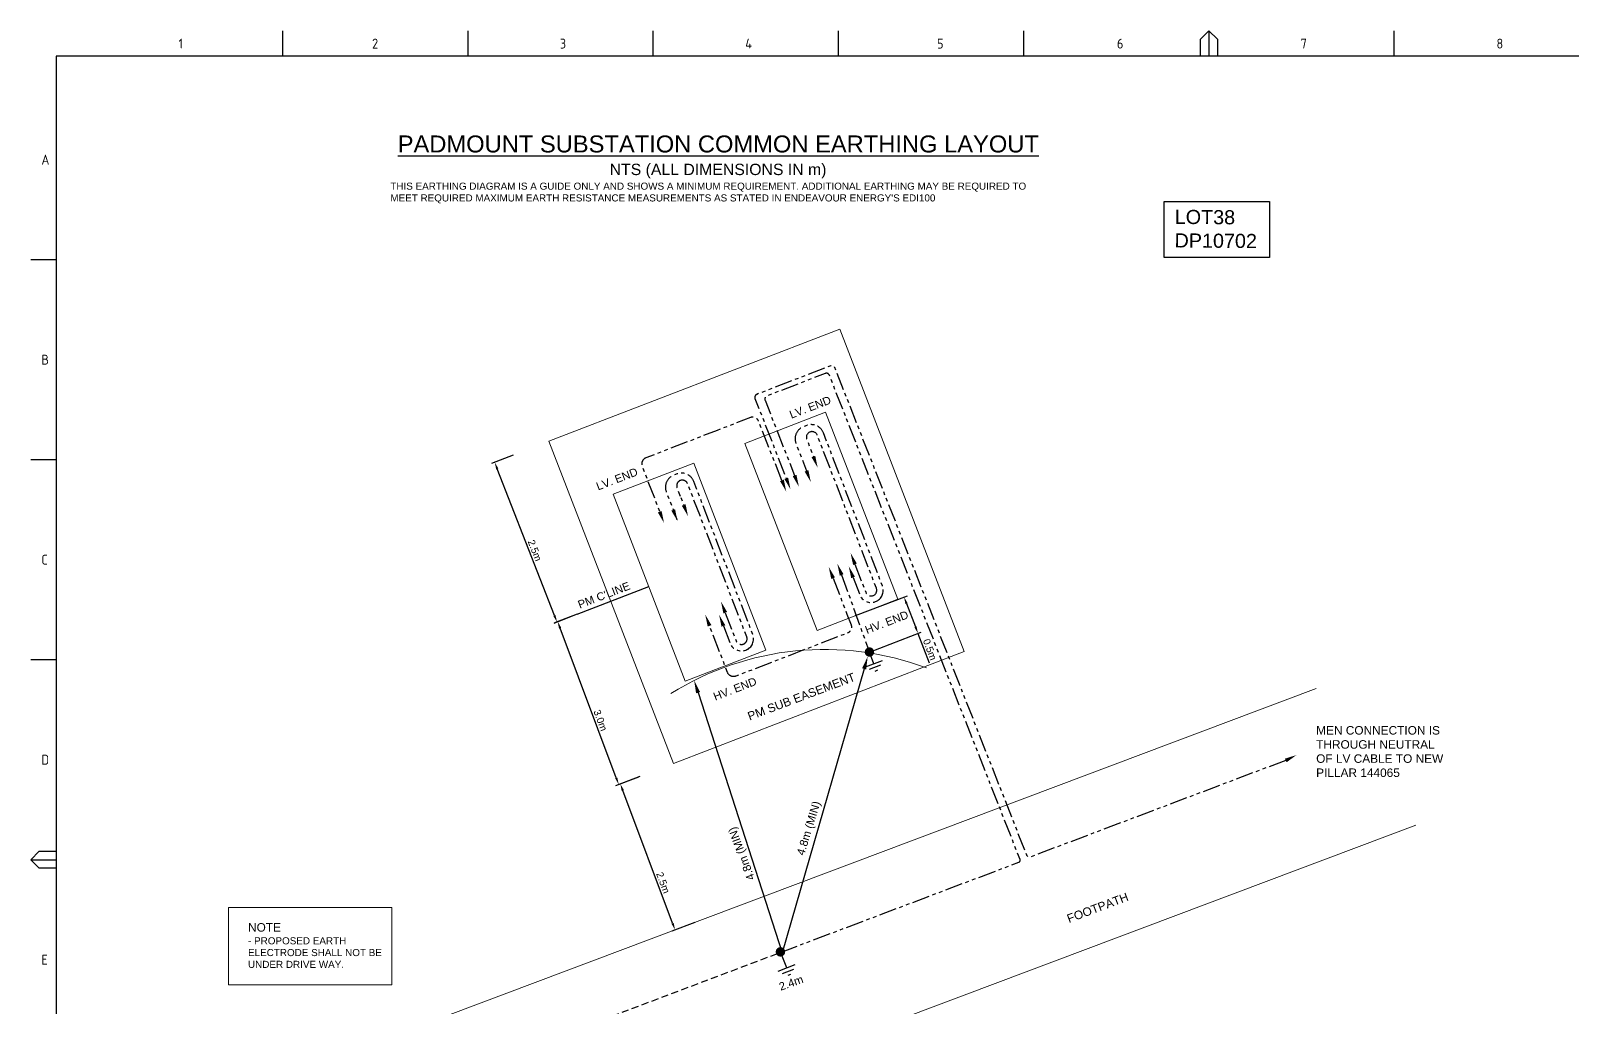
# Paper-space layout 'SHEET 3' of a CAD drawing. Header units: metres, sheet in millimetres. Extents: x -9 to 825, y -5 to 581.
# Drawn here: x -9 to 536, y 236 to 581 of the extents above; entities that cross this region are included whole.
import ezdxf
from ezdxf import colors
from ezdxf.entities.mleader import LeaderData, LeaderLine
from ezdxf.enums import TextEntityAlignment as Align
from ezdxf.math import Vec2, Vec3

# ---------------------------------------------------------------- set-up
doc = ezdxf.new("R2010")
doc.units = ezdxf.units.M
doc.linetypes.add('DASHED', pattern=[0.75, 0.5, -0.25])
doc.linetypes.add('PHANTOM2', pattern=[1.25, 0.625, -0.125, 0.125, -0.125, 0.125, -0.125])
doc.layers.add('_User Miscellaneous1', color=7, linetype='Continuous')
doc.layers.add('Notes', color=7, linetype='Continuous')
doc.styles.add('ARIAL', font='arial.ttf', dxfattribs={"height": 2})
doc.styles.add('BHB2', font='arial.ttf')
doc.styles.add('iecISOCP', font='isocp.shx')
doc.styles.get("Standard").update_dxf_attribs({"font": 'arial.ttf'})
doc.dimstyles.new('ISO-25', dxfattribs={"dimtxt": 2.5, "dimasz": 2.5, "dimexe": 1.25, "dimexo": 0.625, "dimtad": 1, "dimtxsty": 'Standard', "dimcen": 2.5, "dimadec": 0, "dimazin": 0, "dimtfac": 1, "dimtmove": 0, "dimatfit": 3, "dimfxl": 1, "dimarcsym": 0})

# ---------------------------------------------------------------- blocks, each defined once
blk = doc.blocks.new('m4')
at = {"layer": 'Notes', "color": 7, "linetype": 'Continuous'}
for points in [[(0, -1.95), (0, 0)], [(-1.43, -1.95), (1.43, -1.95)], [(-0.95, -2.52), (0.95, -2.52)], [(-0.24, -3.09), (0.24, -3.09)]]:
    blk.add_lwpolyline(points, dxfattribs=at)
blk = doc.blocks.new('*D65')
at = {"layer": '_User Miscellaneous1', "color": 0, "lineweight": -2, "transparency": 16777216}
for p, q in [((184.53, 374.73), (176.41, 371.68)), ((198.3, 316.82), (178.46, 369.78)), ((206.13, 317.08), (198.01, 314.04))]:
    blk.add_line(p, q, dxfattribs=at)
at = {"layer": '_User Miscellaneous1', "color": 0, "transparency": 16777216}
for points in [[(178.85, 369.92), (178.06, 369.63), (177.58, 372.12)], [(198.69, 316.97), (197.91, 316.67), (199.18, 314.48)]]:
    blk.add_solid(points, dxfattribs=at)
at = {"layer": 'Defpoints', "color": 0, "transparency": 16777216}
for p in [(177.58, 372.12), (185.12, 374.95), (206.72, 317.3)]:
    blk.add_point(p, dxfattribs=at)
at = {"layer": '_User Miscellaneous1', "color": 0, "lineweight": 0, "transparency": 16777216, "insert": (192.71, 337.17), "char_height": 2.5, "attachment_point": 5, "rotation": 290.5421}
blk.add_mtext('3.0m', dxfattribs=at)
blk = doc.blocks.new('*D66')
at = {"layer": '_User Miscellaneous1', "color": 0, "lineweight": -2, "transparency": 16777216}
for p, q in [((161.89, 431.03), (154.14, 428.01)), ((176.44, 374.25), (156.21, 426.14)), ((183.94, 374.49), (176.19, 371.47))]:
    blk.add_line(p, q, dxfattribs=at)
at = {"layer": '_User Miscellaneous1', "color": 0, "transparency": 16777216}
for points in [[(156.6, 426.29), (155.83, 425.99), (155.31, 428.47)], [(176.83, 374.4), (176.05, 374.1), (177.35, 371.92)]]:
    blk.add_solid(points, dxfattribs=at)
at = {"layer": 'Defpoints', "color": 0, "transparency": 16777216}
for p in [(162.47, 431.26), (155.31, 428.47), (184.52, 374.71)]:
    blk.add_point(p, dxfattribs=at)
at = {"layer": '_User Miscellaneous1', "color": 0, "lineweight": 0, "transparency": 16777216, "insert": (169.51, 397.26), "char_height": 2.5, "attachment_point": 5, "rotation": 291.2977}
blk.add_mtext('2.5m', dxfattribs=at)
blk = doc.blocks.new('*D67')
at = {"layer": '_User Miscellaneous1', "color": 0, "lineweight": -2, "transparency": 16777216}
for p, q in [((282.89, 374.22), (301.25, 381.25)), ((300.98, 378.47), (304.13, 370.25)), ((287.83, 361.33), (306.19, 368.36)), ((305.02, 367.91), (309.01, 357.51))]:
    blk.add_line(p, q, dxfattribs=at)
at = {"layer": '_User Miscellaneous1', "color": 0, "transparency": 16777216}
for points in [[(301.37, 378.62), (300.59, 378.32), (300.08, 380.8)], [(304.52, 370.4), (303.74, 370.1), (305.02, 367.91)]]:
    blk.add_solid(points, dxfattribs=at)
at = {"layer": 'Defpoints', "color": 0, "transparency": 16777216}
for p in [(300.08, 380.8), (282.31, 373.99), (287.25, 361.1)]:
    blk.add_point(p, dxfattribs=at)
at = {"layer": '_User Miscellaneous1', "color": 0, "lineweight": 0, "transparency": 16777216, "insert": (309.24, 362.22), "char_height": 2.5, "attachment_point": 5, "rotation": 290.963}
blk.add_mtext('0.5m', dxfattribs=at)
blk = doc.blocks.new('A1_FRAME_TITLE')
at = {"layer": '_User Miscellaneous1', "linetype": 'Continuous'}
for p, q in [((89.14, 574.39), (89.14, 583.39)), ((154.65, 574.39), (154.65, 583.39)), ((220.16, 574.39), (220.16, 583.39)), ((285.67, 574.39), (285.67, 583.39)), ((351.17, 574.39), (351.17, 583.39)), ((413.68, 580.39), (416.68, 583.39)), ((416.68, 583.39), (416.68, 574.39)), ((416.68, 583.39), (419.68, 580.39)), ((482.19, 574.39), (482.19, 583.39)), ((413.68, 574.39), (413.68, 580.39)), ((419.68, 580.39), (419.68, 574.39)), ((9, 574.39), (9, 5.97)), ((9, 502.43), (0, 502.43)), ((8.99, 431.68), (0, 431.68)), ((8.99, 360.93), (0, 360.93)), ((0, 290.18), (3, 293.18)), ((0, 290.18), (9, 290.18)), ((3, 287.18), (0, 290.18)), ((3, 293.18), (8.99, 293.18)), ((8.99, 287.18), (3, 287.18))]:
    blk.add_line(p, q, dxfattribs=at)
at = {"layer": '_User Miscellaneous1', "linetype": 'Continuous', "flags": 128}
for points in [[(149.5, 574.39), (9, 574.39)], [(824.37, 574.39), (149.5, 574.39)]]:
    blk.add_lwpolyline(points, dxfattribs=at)
at = {"layer": '_User Miscellaneous1', "style": 'iecISOCP'}
for s, p in [('1', (52.24, 577.12)), ('2', (120.7, 577.12)), ('3', (187.09, 577.12)), ('4', (252.67, 577.12)), ('5', (320.5, 577.12)), ('6', (384.13, 577.12)), ('7', (449.08, 577.12)), ('8', (518.36, 577.12)), ('A', (3.74, 536.06)), ('B', (3.74, 465.31)), ('C', (3.74, 394.56)), ('D', (3.74, 323.81)), ('E', (3.74, 253.06))]:
    blk.add_text(s, height=3.5, dxfattribs=at).set_placement(p)
at = {"layer": '_User Miscellaneous1', "style": 'iecISOCP', "flags": 8}
blk.add_attdef('VERSION_NO', text='', height=2.5, rotation=90, dxfattribs=at).set_placement((302.04, 43.81), align=Align.MIDDLE_CENTER)
at = {"layer": '_User Miscellaneous1'}
blk.add_attdef('DRAFT_NUM', (44.9, 23.46), '', height=2.5, rotation=90, dxfattribs=at)
at = {"layer": '_User Miscellaneous1', "style": 'iecISOCP'}
for tag, p in [('CAP_NO', (513.19, 43.46)), ('IE_NUM', (513.05, 37.81)), ('REF_No_1', (335.24, 32.31)), ('REF_1', (362.52, 32.31)), ('GEN_WO', (441.71, 31.76)), ('HV_SWITCH', (513.46, 32.16)), ('REF_No_2', (335.24, 26.31)), ('REF_2', (362.52, 26.31)), ('OH_WO', (441.71, 25.81)), ('UBD_REF', (513.05, 25.83)), ('REF_No_3', (335.24, 20.31)), ('REF_3', (362.52, 20.31)), ('UG_WO', (441.71, 20.05)), ('GIS_MAP_No', (513.05, 20.04)), ('REF_No_4', (335.24, 14.31)), ('REF_4', (362.52, 14.31)), ('HV_OP_DIAG', (513.33, 14.2)), ('SUB_WO', (441.71, 13.81)), ('LGA', (512.95, 7.78)), ('ExportID', (9.08, 2.39))]:
    blk.add_attdef(tag, p, '', height=2.5, dxfattribs=at)
for tag, height, p in [('T1', 3.5, (684.37, 39.47)), ('scale', 2.5, (567.76, 33.27)), ('T2', 3.5, (684.37, 34.35)), ('DRAWN', 2.5, (567.76, 24.93)), ('T3', 3.5, (684.37, 28.92)), ('T4', 3.5, (684.37, 23.66)), ('REV', 5, (820.05, 17.1)), ('DATE', 2.5, (567.76, 16.88)), ('T5', 3.5, (684.37, 18.23)), ('T6', 3.5, (684.37, 12.97)), ('DESIGN', 2.5, (605.62, 9.15)), ('CHD', 2.5, (567.76, 8.37))]:
    blk.add_attdef(tag, text='', height=height, dxfattribs=at).set_placement(p, align=Align.CENTER)
blk.add_attdef('NUM', text='', height=7, dxfattribs=at).set_placement((783.16, 17), align=Align.MIDDLE_CENTER)
for tag, p in [('NS', (790.71, 8.12)), ('SHTS', (805.41, 8.12))]:
    blk.add_attdef(tag, text='', height=2.5, dxfattribs=at).set_placement(p, align=Align.MIDDLE)
at = {"layer": '_User Miscellaneous1', "style": 'iecISOCP', "flags": 1}
for tag, p in [('ProjectType', (14.17, -26.8)), ('ProjectNumber', (23.56, -26.82)), ('DrawingNumber', (35.51, -26.8)), ('ProjectDescription', (47.56, -26.83)), ('ExportDate', (60.28, -26.79)), ('ExportUserName', (69.15, -26.8)), ('DesignerCompanyName', (81.48, -26.79)), ('ExportAreaOfInterest', (97.1, -26.81)), ('GIS_SUCCESS', (112, -26.78)), ('CAD_SUCCESS', (121.79, -26.78)), ('DEPOTCODE', (132.11, -26.88)), ('ExportCategories', (140.08, -26.8)), ('Comments', (154.38, -26.88))]:
    blk.add_attdef(tag, p, '', height=1, dxfattribs=at)
blk = doc.blocks.new('*D128')
at = {"layer": '_User Miscellaneous1', "color": 0, "lineweight": -2, "transparency": 16777216}
for p, q in [((206.7, 317.3), (198.57, 314.26)), ((218.21, 265.41), (200.62, 312.35)), ((226.04, 265.68), (217.92, 262.63))]:
    blk.add_line(p, q, dxfattribs=at)
at = {"layer": '_User Miscellaneous1', "color": 0, "transparency": 16777216}
for points in [[(201.01, 312.5), (200.23, 312.21), (199.74, 314.7)], [(218.6, 265.56), (217.82, 265.27), (219.09, 263.07)]]:
    blk.add_solid(points, dxfattribs=at)
at = {"layer": 'Defpoints', "color": 0, "transparency": 16777216}
for p in [(207.28, 317.52), (199.74, 314.7), (226.63, 265.9)]:
    blk.add_point(p, dxfattribs=at)
at = {"layer": '_User Miscellaneous1', "color": 0, "lineweight": 0, "transparency": 16777216, "insert": (214.87, 279.74), "char_height": 2.5, "attachment_point": 5, "rotation": 290.5421}
blk.add_mtext('2.5m', dxfattribs=at)

psp = doc.layouts.new('SHEET 3')

# ---------------------------------------------------------------- hatches: boundary and pattern name
at = {"layer": '_User Miscellaneous1'}
h = psp.add_hatch(color=256, dxfattribs=at)
edge = h.paths.add_edge_path()
edge.add_arc((287.852, 361.335), 1.683, -158.89575, 201.10425)
h = psp.add_hatch(color=256, dxfattribs=at)
edge = h.paths.add_edge_path()
edge.add_arc((256.367, 255.276), 1.683, 21.57213, 381.57213, ccw=False)

# ---------------------------------------------------------------- linework, layer by layer
psp.add_line((220.979, 416.401), (220.33, 418.082), dxfattribs=at)
psp.add_lwpolyline([(392.029, 520.717), (429.327, 520.717), (429.327, 500.904), (392.029, 500.904)], close=True, dxfattribs=at)
at = {"layer": '_User Miscellaneous1', "lineweight": 0, "flags": 128}
for points in [[(174.507, 435.906), (277.356, 475.601), (321.372, 361.555), (218.523, 321.86), (174.507, 435.906)], [(243.832, 435.145), (272.344, 446.149), (297.873, 380.002), (269.362, 368.998), (243.832, 435.145)], [(197.177, 417.138), (225.688, 428.142), (251.218, 361.996), (222.706, 350.991), (197.177, 417.138)], [(26.552, 190.538), (445.884, 348.48)], [(44.802, 135.802), (481.047, 300.114)]]:
    psp.add_lwpolyline(points, dxfattribs=at)
at = {"layer": '_User Miscellaneous1', "linetype": 'PHANTOM2', "ltscale": 10, "flags": 128}
for points in [[(435.071, 322.973), (344.927, 288.881, -0.4102824), (343.476, 289.524), (275.612, 461.93, 0.4122627), (274.154, 462.571), (248.008, 452.48, 0.4157703), (247.362, 451.013), (258.419, 422.813)], [(256.394, 255.089), (340.64, 286.95, 0.4181557), (341.101, 287.991), (273.697, 459.227, 0.4141808), (272.234, 459.876), (251.568, 451.9, 0.4142136), (250.919, 450.436), (261.373, 423.773)], [(256.9, 422.046), (248.659, 442.975, 0.4142136), (245.732, 444.272), (234.034, 439.757), (223.587, 435.725), (208.754, 430, 0.4142136), (207.457, 427.073), (213.68, 410.95)], [(282.058, 387.713), (284.408, 381.624, 1), (292.451, 384.729), (271.564, 438.848, 0.4142136), (265.655, 441.466), (264.432, 440.994, 0.4142136), (261.838, 435.14), (265.589, 425.422)], [(282.72, 392.403), (286.56, 382.455, 1), (290.299, 383.898), (269.412, 438.017, 1), (265.672, 436.574), (268.022, 430.486)], [(236.197, 370.564), (238.547, 364.476, 1), (246.59, 367.58), (225.703, 421.699, 0.4142136), (219.794, 424.317), (218.571, 423.845, 0.4142136), (215.977, 417.991), (219.728, 408.273)], [(236.859, 375.254), (240.699, 365.307, 1), (244.439, 366.75), (223.551, 420.869, 1), (219.811, 419.425), (222.161, 413.337)], [(274.987, 387.463), (279.906, 374.718), (281.359, 370.953, -0.4142136), (280.062, 368.026), (257.844, 359.451), (240.603, 352.796, -0.4142136), (237.675, 354.093), (231.303, 370.603)]]:
    psp.add_lwpolyline(points, format="xyb", dxfattribs=at)
psp.add_lwpolyline([(278.02, 388.606), (287.831, 361.327)], dxfattribs=at)
at = {"layer": '_User Miscellaneous1'}
psp.add_lwpolyline([(184.458, 374.69), (209.787, 384.466)], dxfattribs=at)
at = {"layer": '_User Miscellaneous1', "lineweight": 0}
psp.add_lwpolyline([(61.117, 271.021), (118.984, 271.021), (118.984, 243.651), (61.117, 243.651)], close=True, dxfattribs=at)
at = {"layer": '_User Miscellaneous1', "linetype": 'DASHED', "ltscale": 5, "flags": 128}
psp.add_lwpolyline([(46.013, 175.525), (256.394, 255.089)], dxfattribs=at)
at = {"layer": '_User Miscellaneous1', "lineweight": 0}
psp.add_arc((271.958, 259.973), 102.282, 69.36326, 122.10731, dxfattribs=at)
at = {"layer": '_User Miscellaneous1'}
for points in [[(268.682, 430.74), (269.55, 426.526), (267.362, 430.231)], [(264.929, 425.167), (267.117, 421.462), (266.249, 425.676)], [(256.24, 421.791), (258.428, 418.086), (257.56, 422.301)], [(257.759, 422.558), (259.947, 418.853), (259.079, 423.068)], [(260.713, 423.518), (262.902, 419.813), (262.033, 424.027)], [(213.02, 410.695), (215.208, 406.99), (214.34, 411.205)], [(217.784, 411.347), (219.972, 407.642), (219.104, 411.856)], [(222.821, 413.592), (223.689, 409.377), (221.501, 413.083)], [(277.36, 388.352), (276.492, 392.566), (278.68, 388.861)], [(283.38, 392.657), (281.192, 396.362), (282.06, 392.148)], [(274.327, 387.208), (273.459, 391.423), (275.647, 387.718)], [(282.718, 387.967), (280.53, 391.673), (281.398, 387.458)], [(237.519, 375.509), (235.331, 379.214), (236.199, 374.999)], [(231.963, 370.858), (229.775, 374.563), (230.643, 370.348)], [(236.857, 370.819), (234.669, 374.524), (235.537, 370.309)], [(435.392, 322.342), (438.855, 324.897), (434.751, 323.603)]]:
    psp.add_solid(points, dxfattribs=at)

# ---------------------------------------------------------------- block references
psp.add_blockref('A1_FRAME_TITLE', (-8.744, -2.316), dxfattribs=at)
at = {"layer": '_User Miscellaneous1', "xscale": 2.26380653283397, "yscale": 2.26380653283397, "zscale": 2.26380653283397}
for p, rotation in [((287.831, 361.327), 21.10424798935555), ((256.986, 253.71), 21.57213214412665)]:
    psp.add_blockref('m4', p, dxfattribs=dict(at, rotation=rotation))

# ---------------------------------------------------------------- texts
at = {"layer": '_User Miscellaneous1', "style": 'ARIAL'}
for s, rotation, p in [('LV. END', 21.10425, (267.701, 445.827)), ('LV. END', 21.10425, (199.365, 420.436)), ('HV. END', 21.10425, (294.763, 369.768)), ('HV. END', 21.10425, (241.096, 346.202)), ('2.4m', 19.55593, (260.902, 242.177))]:
    psp.add_text(s, height=2.8298, rotation=rotation, dxfattribs=at).set_placement(p, align=Align.BOTTOM_CENTER)
for s, height, rotation, p in [("PM C'LINE", 2.8298, 21.10425, (185.397, 376.648)), ('PM SUB EASEMENT ', 3, 20.68282, (245.458, 337.072)), ('FOOTPATH', 3, 20.68282, (358.404, 265.481))]:
    psp.add_text(s, height=height, rotation=rotation, dxfattribs=at).set_placement(p)
at = {"layer": '_User Miscellaneous1', "insert": (118.412, 544.055), "char_height": 6, "attachment_point": 1}
psp.add_mtext_dynamic_manual_height_columns("\\pi2.6005;{\\LPADMOUNT SUBSTATION COMMON EARTHING LAYOUT\\P\\pi77.559;\\H0.66667x;\\lNTS (ALL DIMENSIONS IN m)\\P\\pi0;\\H0.625x;THIS EARTHING DIAGRAM IS A GUIDE ONLY AND SHOWS A MINIMUM REQUIREMENT. ADDITIONAL EARTHING MAY BE REQUIRED TO MEET REQUIRED MAXIMUM EARTH RESISTANCE MEASUREMENTS AS STATED IN ENDEAVOUR ENERGY'S EDI100}", width=231.17911, gutter_width=4, heights=[0], dxfattribs=at)
at = {"layer": '_User Miscellaneous1', "lineweight": 0, "insert": (395.847, 517.782), "char_height": 5, "attachment_point": 1, "rotation": 359.54995}
psp.add_mtext_dynamic_manual_height_columns('LOT38   \\PDP10702 ', width=42.97543, gutter_width=4, heights=[0], dxfattribs=at)
at = {"layer": '_User Miscellaneous1', "lineweight": 9, "char_height": 2.5, "width": 47.81383, "attachment_point": 1}
for s, insert in [('{\\H1.2x;MEN CONNECTION IS THROUGH NEUTRAL OF LV CABLE TO NEW PILLAR 144065}', (445.845, 335.144)), ('{\\H1.2x;NOTE\\P}- PROPOSED EARTH ELECTRODE SHALL NOT BE UNDER DRIVE WAY.', (68.077, 265.443))]:
    psp.add_mtext(s, dxfattribs=dict(at, insert=insert))
at = {"layer": '_User Miscellaneous1', "char_height": 2.8298, "attachment_point": 5, "style": 'BHB2'}
for insert, rotation in [((266.684, 298.913), 72.90331), ((242.98, 290.129), 110.47244)]:
    psp.add_mtext('4.8m (MIN)', dxfattribs=dict(at, insert=insert, rotation=rotation))

# ---------------------------------------------------------------- dimensions: what is measured, and where the dimension line sits
at = {"layer": '_User Miscellaneous1', "lineweight": 0}
for base, p1, p2, angle, text, picture, middle in [((155.306, 428.468), (184.518, 374.714), (162.474, 431.262), 111.29769, '2.5m', '*D66', (167.743, 396.565)), ((300.082, 380.805), (287.247, 361.103), (282.308, 373.995), 110.96304, '0.5m', '*D67', (307.462, 361.542)), ((177.578, 372.12), (206.717, 317.303), (185.118, 374.945), 110.54211, '3.0m', '*D65', (190.926, 336.5)), ((199.741, 314.695), (226.626, 265.896), (207.281, 317.521), 110.54211, '2.5m', '*D128', (213.089, 279.075))]:
    dim = psp.add_linear_dim(base=base, p1=p1, p2=p2, angle=angle, text=text, dimstyle='ISO-25', dxfattribs=at)
    dim.commit()
    dim.dimension.update_dxf_attribs({"geometry": picture, "text_midpoint": middle, "dimtype": 161})

# ---------------------------------------------------------------- leaders
ml = psp.add_multileader_mtext('Standard', dxfattribs=at)
ml.set_content('')
ml.set_leader_properties()
ml.build(insert=Vec2(0, 0))
ml.multileader.update_dxf_attribs({"has_dogleg": 0, "dogleg_length": 0, "arrow_head_size": 4.528})
ctx = ml.context
ctx.base_point, ctx.char_height, ctx.arrow_head_size, ctx.landing_gap_size, ctx.plane_origin, ctx.plane_x_axis, ctx.plane_y_axis = Vec3(256.925, 254.961), 3.396, 4.528, 2.264, Vec3(383.472, 341.872), Vec3(0.813543, -0.5815048), Vec3(0.5815048, 0.813543)
notes = []
notes.append((ctx, [(1, (1, 1, 0), (256.925, 254.961), (0.813543, -0.5815048), 0, [(0, [(287.225, 359.713)], 0, [])])]))
ctx.mtext, ml.multileader.dxf.content_type = None, 0
ml = psp.add_multileader_mtext('Standard', dxfattribs=at)
ml.set_content('')
ml.set_leader_properties()
ml.build(insert=Vec2(0, 0))
ml.multileader.update_dxf_attribs({"has_dogleg": 0, "dogleg_length": 0, "arrow_head_size": 4.528})
ctx = ml.context
ctx.base_point, ctx.char_height, ctx.arrow_head_size, ctx.landing_gap_size, ctx.plane_origin, ctx.plane_x_axis, ctx.plane_y_axis = Vec3(256.925, 254.961), 3.396, 4.528, 2.264, Vec3(312.952, 398.589), Vec3(0.9997389, -0.0228501), Vec3(0.0228501, 0.9997389)
notes.append((ctx, [(1, (1, 1, 0), (256.925, 254.961), (0.813543, -0.5815048), 0, [(0, [(225.858, 351.276)], 0, [])])]))
ctx.mtext, ml.multileader.dxf.content_type = None, 0
for ctx, leaders in notes:
    for number, flags, end, landing, length, lines in leaders:
        leader = LeaderData()
        leader.index, (leader.has_last_leader_line, leader.has_dogleg_vector, leader.attachment_direction) = number, flags
        leader.last_leader_point, leader.dogleg_vector, leader.dogleg_length = Vec3(end), Vec3(landing), length
        for number, points, colour, breaks in lines:
            line = LeaderLine()
            line.index, line.vertices, line.color, line.breaks = number, Vec3.list(points), colors.encode_raw_color(colour), breaks
            leader.lines.append(line)
        ctx.leaders.append(leader)

doc.saveas('drawing.dxf')
